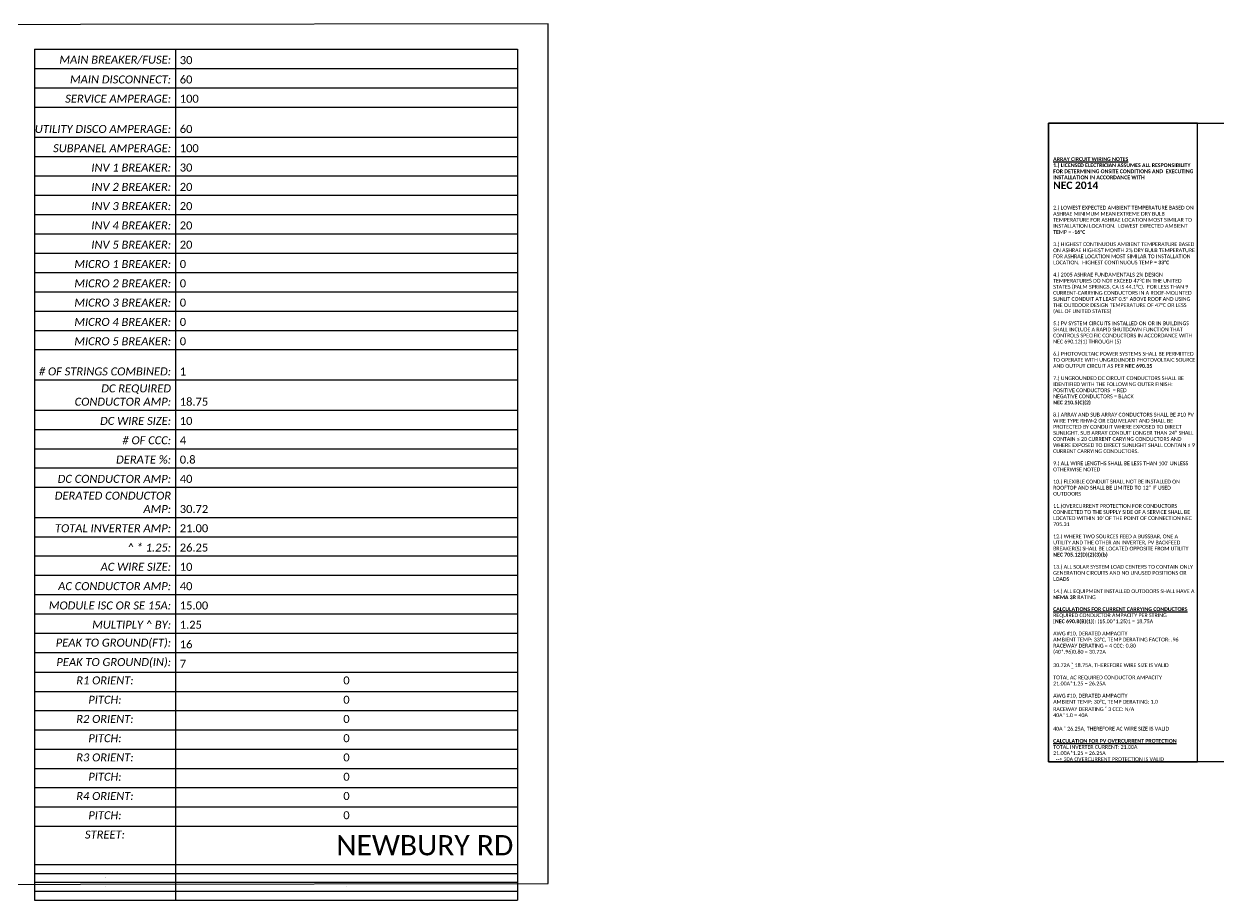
# Model space of a CAD drawing. Header units: feet. Extents: x -13431 to 10292, y 13448 to 29871.
# Drawn here: x 5166 to 6290, y 16765 to 17589 of the extents above; entities that cross this region are included whole.
import ezdxf

# ---------------------------------------------------------------- set-up
doc = ezdxf.new("R2010")
doc.units = ezdxf.units.FT
doc.header["$MEASUREMENT"] = 0
doc.layers.add('LOCKED (NO PRINT)', color=7, linetype='Continuous', plot=False)
doc.layers.add('LOCKED (PRINT)', color=7, linetype='Continuous')
doc.styles.get("Standard").update_dxf_attribs({"font": 'CALIBRI.TTF'})

# ---------------------------------------------------------------- blocks, each defined once
blk = doc.blocks.new('*T104')
at = {"color": 0, "linetype": 'ByBlock', "lineweight": -2, "transparency": 16777216}
for p, q in [((0, 0), (454.5, 0)), ((0, 0), (0, -801)), ((132.6, 0), (132.6, -801)), ((454.5, 0), (454.5, -801)), ((0, -18.3), (454.5, -18.3)), ((0, -36.4), (454.5, -36.4)), ((0, -54.6), (454.5, -54.6)), ((0, -83), (454.5, -83)), ((0, -101.2), (454.5, -101.2)), ((0, -119.4), (454.5, -119.4)), ((0, -137.5), (454.5, -137.5)), ((0, -155.7), (454.5, -155.7)), ((0, -173.8), (454.5, -173.8)), ((0, -192), (454.5, -192)), ((0, -210.2), (454.5, -210.2)), ((0, -228.3), (454.5, -228.3)), ((0, -246.5), (454.5, -246.5)), ((0, -264.7), (454.5, -264.7)), ((0, -282.8), (454.5, -282.8)), ((0, -311.3), (454.5, -311.3)), ((0, -339.7), (454.5, -339.7)), ((0, -357.9), (454.5, -357.9)), ((0, -376.1), (454.5, -376.1)), ((0, -394.2), (454.5, -394.2)), ((0, -412.4), (454.5, -412.4)), ((0, -440.7), (454.5, -440.7)), ((0, -458.9), (454.5, -458.9)), ((0, -477), (454.5, -477)), ((0, -495.2), (454.5, -495.2)), ((0, -513.4), (454.5, -513.4)), ((0, -531.5), (454.5, -531.5)), ((0, -549.7), (454.5, -549.7)), ((0, -568), (454.5, -568)), ((0, -586.4), (454.5, -586.4)), ((0, -604.5), (454.5, -604.5)), ((0, -622.6), (454.5, -622.6)), ((0, -640.8), (454.5, -640.8)), ((0, -658.9), (454.5, -658.9)), ((0, -677), (454.5, -677)), ((0, -695.1), (454.5, -695.1)), ((0, -713.3), (454.5, -713.3)), ((0, -731.4), (454.5, -731.4)), ((0, -767.5), (454.5, -767.5)), ((0, -775.9), (454.5, -775.9)), ((0, -784.2), (454.5, -784.2)), ((0, -792.6), (454.5, -792.6)), ((0, -801), (454.5, -801))]:
    blk.add_line(p, q, dxfattribs=at)
at = {"color": 0, "linetype": 'Continuous', "transparency": 16777216}
for s, insert, char_height, width, attachment_point in [('{\\fCalibri|b0|i1|c0;\\c8355711;MAIN BREAKER/FUSE:', (128.5, -14.2), 7.526, 124.479, 9), ('{\\fCalibri|b0|i0|c0;30', (136.7, -14.2), 7.526, 313.751, 7), ('{\\fCalibri|b0|i1|c0;\\c8355711;MAIN DISCONNECT:', (128.5, -32.4), 7.526, 124.479, 9), ('{\\fCalibri|b0|i0|c0;60', (136.7, -32.4), 7.526, 313.751, 7), ('{\\fCalibri|b0|i1|c0;\\c8355711;SERVICE AMPERAGE:', (128.5, -50.5), 7.526, 124.479, 9), ('{\\fCalibri|b0|i0|c0;100', (136.7, -50.5), 7.526, 313.751, 7), ('{\\fCalibri|b0|i1|c0;\\c8355711;UTILITY DISCO AMPERAGE:', (128.5, -79), 7.526, 124.479, 9), ('{\\fCalibri|b0|i0|c0;60', (136.7, -79), 7.526, 313.751, 7), ('{\\fCalibri|b0|i1|c0;\\c8355711;SUBPANEL AMPERAGE:', (128.5, -97.1), 7.526, 124.479, 9), ('{\\fCalibri|b0|i0|c0;100', (136.7, -97.1), 7.526, 313.751, 7), ('{\\fCalibri|b0|i1|c0;\\c8355711;INV 1 BREAKER:', (128.5, -115.3), 7.526, 124.479, 9), ('{\\fCalibri|b0|i0|c0;30', (136.7, -115.3), 7.526, 313.751, 7), ('{\\fCalibri|b0|i1|c0;\\c8355711;INV 2 BREAKER:', (128.5, -133.5), 7.526, 124.479, 9), ('{\\fCalibri|b0|i0|c0;20', (136.7, -133.5), 7.526, 313.751, 7), ('{\\fCalibri|b0|i1|c0;\\c8355711;INV 3 BREAKER:', (128.5, -151.6), 7.526, 124.479, 9), ('{\\fCalibri|b0|i0|c0;20', (136.7, -151.6), 7.526, 313.751, 7), ('{\\fCalibri|b0|i1|c0;\\c8355711;INV 4 BREAKER:', (128.5, -169.8), 7.526, 124.479, 9), ('{\\fCalibri|b0|i0|c0;20', (136.7, -169.8), 7.526, 313.751, 7), ('{\\fCalibri|b0|i1|c0;\\c8355711;INV 5 BREAKER:', (128.5, -187.9), 7.526, 124.479, 9), ('{\\fCalibri|b0|i0|c0;20', (136.7, -187.9), 7.526, 313.751, 7), ('{\\fCalibri|b0|i1|c0;\\c8355711;MICRO 1 BREAKER:', (128.5, -206.1), 7.526, 124.479, 9), ('{\\fCalibri|b0|i0|c0;0', (136.7, -206.1), 7.526, 313.751, 7), ('{\\fCalibri|b0|i1|c0;\\c8355711;MICRO 2 BREAKER:', (128.5, -224.3), 7.526, 124.479, 9), ('{\\fCalibri|b0|i0|c0;0', (136.7, -224.3), 7.526, 313.751, 7), ('{\\fCalibri|b0|i1|c0;\\c8355711;MICRO 3 BREAKER:', (128.5, -242.4), 7.526, 124.479, 9), ('{\\fCalibri|b0|i0|c0;0', (136.7, -242.4), 7.526, 313.751, 7), ('{\\fCalibri|b0|i1|c0;\\c8355711;MICRO 4 BREAKER:', (128.5, -260.6), 7.526, 124.479, 9), ('{\\fCalibri|b0|i0|c0;0', (136.7, -260.6), 7.526, 313.751, 7), ('{\\fCalibri|b0|i1|c0;\\c8355711;MICRO 5 BREAKER:', (128.5, -278.8), 7.526, 124.479, 9), ('{\\fCalibri|b0|i0|c0;0', (136.7, -278.8), 7.526, 313.751, 7), ('{\\fCalibri|b0|i1|c0;\\c8355711;# OF STRINGS COMBINED:', (128.5, -307.2), 7.526, 124.479, 9), ('{\\fCalibri|b0|i0|c0;1', (136.7, -307.2), 7.526, 313.751, 7), ('{\\fCalibri|b0|i1|c0;\\c8355711;DC REQUIRED CONDUCTOR AMP:', (128.5, -335.7), 7.526, 124.479, 9), ('{\\fCalibri|b0|i0|c0;18.75', (136.7, -335.7), 7.526, 313.751, 7), ('{\\fCalibri|b0|i1|c0;\\c8355711;DC WIRE SIZE:', (128.5, -353.8), 7.526, 124.479, 9), ('{\\fCalibri|b0|i0|c0;10', (136.7, -353.8), 7.526, 313.751, 7), ('{\\fCalibri|b0|i1|c0;\\c8355711;# OF CCC:', (128.5, -372), 7.526, 124.479, 9), ('{\\fCalibri|b0|i0|c0;4', (136.7, -372), 7.526, 313.751, 7), ('{\\fCalibri|b0|i1|c0;\\c8355711;DERATE %:', (128.5, -390.2), 7.526, 124.479, 9), ('{\\fCalibri|b0|i0|c0;0.8', (136.7, -390.2), 7.526, 313.751, 7), ('{\\fCalibri|b0|i1|c0;\\c8355711;DC CONDUCTOR AMP:', (128.5, -408.3), 7.526, 124.479, 9), ('{\\fCalibri|b0|i0|c0;40', (136.7, -408.3), 7.526, 313.751, 7), ('{\\fCalibri|b0|i1|c0;\\c8355711;DERATED CONDUCTOR AMP:', (128.5, -436.7), 7.526, 124.479, 9), ('{\\fCalibri|b0|i0|c0;30.72', (136.7, -436.7), 7.526, 313.751, 7), ('{\\fCalibri|b0|i1|c0;\\c8355711;TOTAL INVERTER AMP:', (128.5, -454.8), 7.526, 124.479, 9), ('{\\fCalibri|b0|i0|c0;21.00', (136.7, -454.8), 7.526, 313.751, 7), ('{\\fCalibri|b0|i1|c0;\\c8355711;^  * 1.25:', (128.5, -473), 7.526, 124.479, 9), ('{\\fCalibri|b0|i0|c0;26.25', (136.7, -473), 7.526, 313.751, 7), ('{\\fCalibri|b0|i1|c0;\\c8355711;AC WIRE SIZE:', (128.5, -491.1), 7.526, 124.479, 9), ('{\\fCalibri|b0|i0|c0;10', (136.7, -491.1), 7.526, 313.751, 7), ('{\\fCalibri|b0|i1|c0;\\c8355711;AC CONDUCTOR AMP:', (128.5, -509.3), 7.526, 124.479, 9), ('{\\fCalibri|b0|i0|c0;40', (136.7, -509.3), 7.526, 313.751, 7), ('{\\fCalibri|b0|i1|c0;\\c8355711;MODULE ISC OR SE 15A:', (128.5, -527.5), 7.526, 124.479, 9), ('{\\fCalibri|b0|i0|c0;15.00', (136.7, -527.5), 7.526, 313.751, 7), ('{\\fCalibri|b0|i1|c0;\\c8355711;MULTIPLY ^  BY:', (128.5, -545.6), 7.526, 124.479, 9), ('{\\fCalibri|b0|i0|c0;1.25', (136.7, -545.6), 7.526, 313.751, 7), ('{\\fCalibri|b0|i1|c0;\\c8355711;PEAK TO GROUND(FT):', (128.5, -564), 7.526, 124.479, 9), ('{\\fCalibri|b0|i0|c0;16', (136.7, -564), 7.526, 313.751, 7), ('{\\fCalibri|b0|i1|c0;\\c8355711;PEAK TO GROUND(IN):', (128.5, -582.3), 7.526, 124.479, 9), ('{\\fCalibri|b0|i0|c0;7', (136.7, -582.3), 7.526, 313.751, 7), ('{\\fCalibri|b0|i1|c0;\\c8355711;R1 ORIENT:', (66.3, -590.4), 7.5, 124.479, 2), ('{\\fCalibri|b0|i0|c0;0', (293.5, -590.4), 7.5, 313.751, 2), ('{\\fCalibri|b0|i1|c0;\\c8355711;PITCH:', (66.3, -608.6), 7.5, 124.479, 2), ('{\\fCalibri|b0|i0|c0;0', (293.5, -608.6), 7.5, 313.751, 2), ('{\\fCalibri|b0|i1|c0;\\c8355711;R2 ORIENT:', (66.3, -626.7), 7.5, 124.479, 2), ('{\\fCalibri|b0|i0|c0;0', (293.5, -626.7), 7.5, 313.751, 2), ('{\\fCalibri|b0|i1|c0;\\c8355711;PITCH:', (66.3, -644.8), 7.5, 124.479, 2), ('{\\fCalibri|b0|i0|c0;0', (293.5, -644.8), 7.5, 313.751, 2), ('{\\fCalibri|b0|i1|c0;\\c8355711;R3 ORIENT:', (66.3, -662.9), 7.5, 124.479, 2), ('{\\fCalibri|b0|i0|c0;0', (293.5, -662.9), 7.5, 313.751, 2), ('{\\fCalibri|b0|i1|c0;\\c8355711;PITCH:', (66.3, -681.1), 7.5, 124.479, 2), ('{\\fCalibri|b0|i0|c0;0', (293.5, -681.1), 7.5, 313.751, 2), ('{\\fCalibri|b0|i1|c0;\\c8355711;R4 ORIENT:', (66.3, -699.2), 7.5, 124.479, 2), ('{\\fCalibri|b0|i0|c0;0', (293.5, -699.2), 7.5, 313.751, 2), ('{\\fCalibri|b0|i1|c0;\\c8355711;PITCH:', (66.3, -717.3), 7.5, 124.479, 2), ('{\\fCalibri|b0|i0|c0;0', (293.5, -717.3), 7.5, 313.751, 2), ('{\\fCalibri|b0|i1|c0;\\c8355711;STREET:', (66.3, -735.5), 7.5, 124.479, 2), ('{\\fCalibri|b0|i0|c0;unfusedDiscoPartNum', (66.3, -771.6), 0.18, 124.479, 2), ('{\\fCalibri|b0|i0|c0;DU222RB', (293.5, -771.6), 0.18, 313.751, 2), ('{\\fCalibri|b0|i0|c0;Busbar Amperage', (66.3, -779.9), 0.18, 124.479, 2), ('{\\fCalibri|b0|i0|c0;100', (293.5, -779.9), 0.18, 313.751, 2), ('{\\fCalibri|b0|i0|c0;fusedDiscoPartNum', (66.3, -788.3), 0.18, 124.479, 2), ('{\\fCalibri|b0|i0|c0;NEC705.12', (66.3, -796.7), 0.18, 124.479, 2), ('{\\fCalibri|b0|i0|c0;D222N', (293.5, -788.3), 0.18, 313.751, 2), ('{\\fCalibri|b0|i0|c0;D', (293.5, -796.7), 0.18, 313.751, 2)]:
    blk.add_mtext(s, dxfattribs=dict(at, insert=insert, char_height=char_height, width=width, attachment_point=attachment_point))
at = {"color": 10, "linetype": 'Continuous', "transparency": 16777216, "insert": (450.4, -749.4), "char_height": 19, "width": 313.751, "attachment_point": 6}
blk.add_mtext('{\\fCalibri|b0|i0|c0;NEWBURY RD', dxfattribs=at)
blk = doc.blocks.new('*U231')
at = {"layer": 'LOCKED (PRINT)', "color": 1, "insert": (4.3, 153.2), "char_height": 3.5433, "width": 133.501, "attachment_point": 7, "line_spacing_factor": 0.97}
blk.add_mtext('{\\fCalibri|b1|i0|c0|p34;\\LARRAY CIRCUIT WIRING NOTES\\l\\P1.) LICENSED ELECTRICIAN ASSUMES ALL RESPONSIBILITY FOR DETERMINING ONSITE CONDITIONS AND  EXECUTING INSTALLATION IN ACCORDANCE WITH\\P\\H1.9756x;NEC 2014\\fCalibri|b0|i0|c0|p34;\\H0.50618x;\\P\\H0.99999x;\\P\\P2.) LOWEST EXPECTED AMBIENT TEMPERATURE BASED ON ASHRAE MINIMUM MEAN EXTREME DRY BULB TEMPERATURE FOR ASHRAE LOCATION MOST SIMILAR TO INSTALLATION LOCATION.  LOWEST EXPECTED AMBIENT TEMP = -\\fCalibri|b1|i0|c0|p34;16\\fCalibri|b0|i0|c0|p34;°\\fCalibri|b1|i0|c0|p34;C\\P\\fCalibri|b0|i0|c0|p34;\\P}3.) HIGHEST CONTINUOUS AMBIENT TEMPERATURE BASED ON ASHRAE HIGHEST MONTH 2% DRY BULB TEMPERATURE FOR ASHRAE LOCATION MOST SIMILAR TO INSTALLATION LOCATION.  HIGHEST CONTINUOUS TEMP = {\\fCalibri|b1|i0|c0|p34;33}°{\\fCalibri|b1|i0|c0|p34;C}\\P\\P4.) 2005 ASHRAE FUNDAMENTALS 2% DESIGN TEMPERATURES DO NOT EXCEED 47°C IN THE UNITED STATES (PALM SPRINGS, CA IS 44.1°C).  FOR LESS THAN 9 CURRENT-CARRYING CONDUCTORS IN A ROOF-MOUNTED SUNLIT CONDUIT AT LEAST 0.5" ABOVE ROOF AND USING THE OUTDOOR DESIGN TEMPERATURE OF 47°C OR LESS (ALL OF UNITED STATES)\\P\\P5.) PV SYSTEM CIRCUITS INSTALLED ON OR IN BUILDINGS SHALL INCLUDE A RAPID SHUTDOWN FUNCTION THAT CONTROLS SPECIFIC CONDUCTORS IN ACCORDANCE WITH NEC 690.12(1) THROUGH (5)\\P\\P6.) PHOTOVOLTAIC POWER SYSTEMS SHALL BE PERMITTED TO OPERATE WITH UNGROUNDED PHOTOVOLTAIC SOURCE AND OUTPUT CIRCUIT AS PER {\\fCalibri|b1|i0|c0|p34;NEC 690.35\\P\\P}7.) UNGROUNDED DC CIRCUIT CONDUCTORS SHALL BE IDENTIFIED WITH THE FOLLOWING OUTER FINISH: POSITIVE CONDUCTORS  = RED\\PNEGATIVE CONDUCTORS = BLACK\\P{\\fCalibri|b1|i0|c0|p34;NEC 210.5(C)(2) \\P}\\P8.) ARRAY AND SUB ARRAY CONDUCTORS SHALL BE #10 PV WIRE TYPE RHW-2 OR EQUIVELANT AND SHALL BE PROTECTED BY CONDUIT WHERE EXPOSED TO DIRECT SUNLIGHT. SUB ARRAY CONDUIT LONGER THAN 24” SHALL CONTAIN ≤ 20 CURRENT CARYING CONDUCTORS AND WHERE EXPOSED TO DIRECT SUNLIGHT SHALL CONTAIN ≤ 9 CURRENT CARRYING CONDUCTORS.\\P\\P9.) ALL WIRE LENGTHS SHALL BE LESS THAN 100\' UNLESS OTHERWISE NOTED  \\P\\P10.) FLEXIBLE CONDUIT SHALL NOT BE INSTALLED ON ROOFTOP AND SHALL BE LIMITED TO 12” IF USED OUTDOORS \\P\\P11.)OVERCURRENT PROTECTION FOR CONDUCTORS CONNECTED TO THE SUPPLY SIDE OF A SERVICE SHALL BE LOCATED WITHIN 10\' OF THE POINT OF CONNECTION NEC 705.31\\P\\P12.) WHERE TWO SOURCES FEED A BUSSBAR, ONE A UTILITY AND THE OTHER AN INVERTER, PV BACKFEED BREAKER(S) SHALL BE LOCATED OPPOSITE FROM UTILITY\\P{\\fCalibri|b1|i0|c0|p34;NEC 705.12(D)(2)(3)(b)} \\P\\P13.) ALL SOLAR SYSTEM LOAD CENTERS TO CONTAIN ONLY GENERATION CIRCUITS AND NO UNUSED POSITIONS OR LOADS\\P\\P14.) ALL EQUIPMENT INSTALLED OUTDOORS SHALL HAVE A {\\fCalibri|b1|i0|c0|p34;NEMA 3R} RATING', dxfattribs=at)

msp = doc.modelspace()

# ---------------------------------------------------------------- linework, layer by layer
at = {"layer": 'LOCKED (NO PRINT)', "color": 1, "linetype": 'Continuous'}
msp.add_lwpolyline([(5659.58, 17589.32), (3899.63, 17586.77), (3899.63, 16777.63), (5659.58, 16780.18)], close=True, dxfattribs=at).dxf.unprotected_set("ltscale", 0)
at = {"layer": 'LOCKED (NO PRINT)'}
for points in [[(6130.22, 17495.79), (6952.07, 17495.79), (6952.07, 16894.63), (6130.22, 16894.63)], [(6270.18, 17495.79), (6130.22, 17495.79), (6130.22, 16894.63), (6270.18, 16894.63)]]:
    msp.add_lwpolyline(points, close=True, dxfattribs=at)

# ---------------------------------------------------------------- block references
at = {"color": 3}
msp.add_blockref('*U231', (6130.22, 16894.63), dxfattribs=at)
msp.add_blockref('*T104', (5176.27, 17565.55))

# ---------------------------------------------------------------- texts
at = {"layer": 'LOCKED (PRINT)', "color": 1, "insert": (6134.54, 17040.24), "char_height": 3.5433, "attachment_point": 1, "line_spacing_factor": 0.97}
msp.add_mtext_dynamic_manual_height_columns('\\A1;{\\fCalibri|b1|i0|c0|p34;\\LCALCULATIONS FOR CURRENT CARRYING CONDUCTORS\\P}REQUIRED CONDUCTOR AMPACITY PER STRING\\P[{\\fCalibri|b1|i0|c0|p34;NEC 690.8(B)(1)}]: (15.00*1.25)1 = 18.75A\\P\\PAWG #10, DERATED AMPACITY\\PAMBIENT TEMP: 33°C, TEMP DERATING FACTOR: .96\\PRACEWAY DERATING = 4 CCC: 0.80\\P(40*.96)0.80 = 30.72A\\P\\P30.72A {\\H0.7x;\\S>^ _;\\H1.4286x; 18.75A, THEREFORE WIRE SIZE IS VALID\\P\\PTOTAL AC REQUIRED CONDUCTOR AMPACITY\\P21.00A*1.25 = 26.25A\\P\\fCalibri|b1|i0|c0|p34;\\P\\fCalibri|b0|i0|c0|p34;AWG #10, DERATED AMPACITY\\PAMBIENT TEMP: 30°C, TEMP DERATING: 1.0\\PRACEWAY DERATING \\H0.7x;\\S<^ _;\\H1.4286x; 3 CCC: N/A\\P40A*1.0 = 40A\\P\\fCalibri|b1|i0|c0|p34;\\P\\fCalibri|b0|i0|c0|p34;40A\\fCalibri|b1|i0|c0|p34; \\fCalibri|b0|i0|c0|p34;\\H0.7x;\\S>^ _;\\fCalibri|b1|i0|c0|p34;\\H1.4286x; \\fCalibri|b0|i0|c0|p34;26.25A\\H0.99998x;, THEREFORE AC WIRE SIZE IS VALID\\P\\H0.99996x;\\P\\fCalibri|b1|i0|c0|p34;\\LCALCULATION FOR PV OVERCURRENT PROTECTION\\P\\fCalibri|b0|i0|c0|p34;\\lTOTAL INVERTER CURRENT: 21.00A\\fCalibri|b1|i0|c0|p34;\\P\\fCalibri|b0|i0|c0|p34;21.00A*1.25 = 26.25A\\fCalibri|b1|i0|c0|p34;\\P\\fCalibri|b0|i0|c0|p34;  --> 30A OVERCURRENT PROTECTION IS VALID}', width=185.2761, gutter_width=7.17, heights=[0], dxfattribs=at)

doc.saveas('drawing.dxf')
